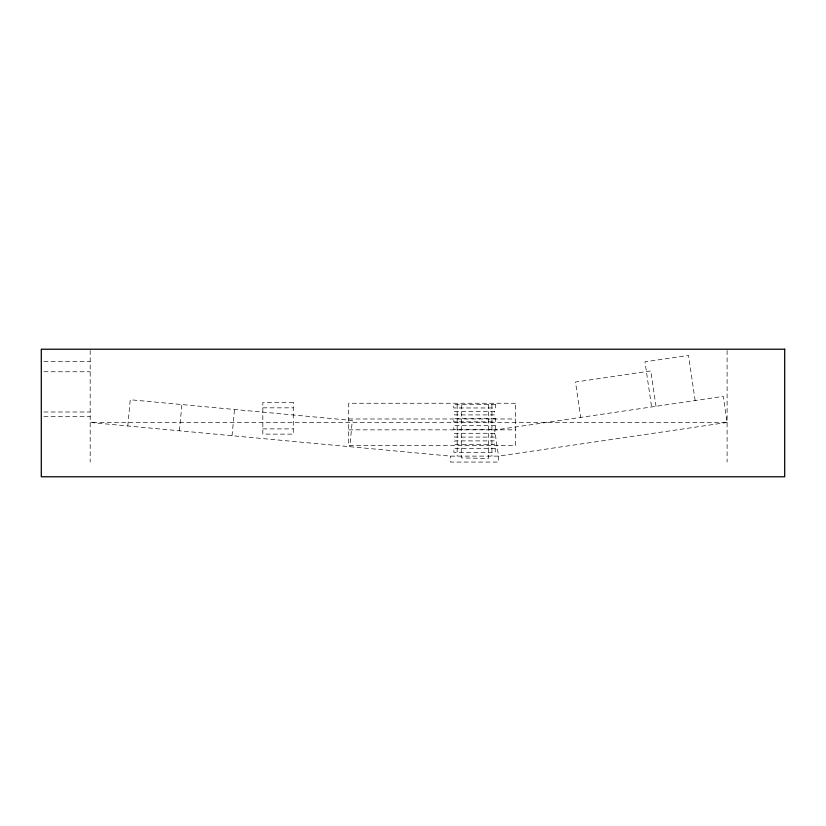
<?xml version="1.0" encoding="UTF-8"?>
<svg xmlns="http://www.w3.org/2000/svg" width="826" height="826" viewBox="0 0 826 826"><rect width="100%" height="100%" fill="white"/><g stroke="black" fill="none" stroke-linecap="round" stroke-linejoin="round"><path stroke-width="0.62" stroke-dasharray="4.13 3.1" d="M127.803 425.968L130.25 399.743L352.299 420.486L349.852 446.711M179.438 430.79L181.885 404.564M232.054 435.705L234.501 409.479M727.107 422.458L498.522 456.117L450.562 456.117L90.179 422.458L727.107 422.458L723.277 396.397L494.691 430.057L498.522 456.117L498.522 462.064L450.562 462.064L450.562 456.117M43.871 361.561L90.179 361.561M43.871 371.762L90.179 371.762M262.833 407.837L293.271 407.837M43.871 411.988L90.179 411.988M43.871 416.696L90.179 416.696M348.717 418.978L515.455 418.978M262.833 428.9L293.271 428.9M348.717 429.85L515.455 429.85M695.141 400.538L688.502 355.417L644.961 361.819L651.611 406.95M656.009 406.299L650.795 370.946L575.485 382.035L580.699 417.388M727.107 350.503L727.107 462.064M491.924 404.492L491.924 456.117M488.403 404.492L488.403 458.502L461.269 457.883L461.269 404.492M457.16 404.492L457.16 456.117M90.179 350.503L90.179 462.064M293.271 402.613L262.833 402.613L262.833 434.125L293.271 434.125L293.271 402.613M515.455 403.253L348.717 403.253L348.717 445.565L515.455 445.565L515.455 403.253M495.352 404.492L453.732 404.492L453.732 407.972L495.352 407.972L495.352 404.492M494.681 411.441L454.403 411.441L454.403 414.91L494.681 414.91L494.681 411.441M495.29 418.39L453.794 418.39L453.794 421.859L495.29 421.859L495.29 418.39M495.29 425.669L453.794 425.669L453.794 429.468L495.29 429.468L495.29 425.669M494.547 433.278L454.537 433.278L454.537 437.078L494.547 437.078L494.547 433.278M494.258 440.888L454.827 440.888L454.827 444.698L494.258 444.698L494.258 440.888M495.218 448.497L453.866 448.497L453.866 452.307L495.218 452.307L495.218 448.497"/><path stroke-width="1.24" d="M784.7 349.222L41.3 349.222L41.3 476.778L784.7 476.778L784.7 349.222"/></g></svg>
